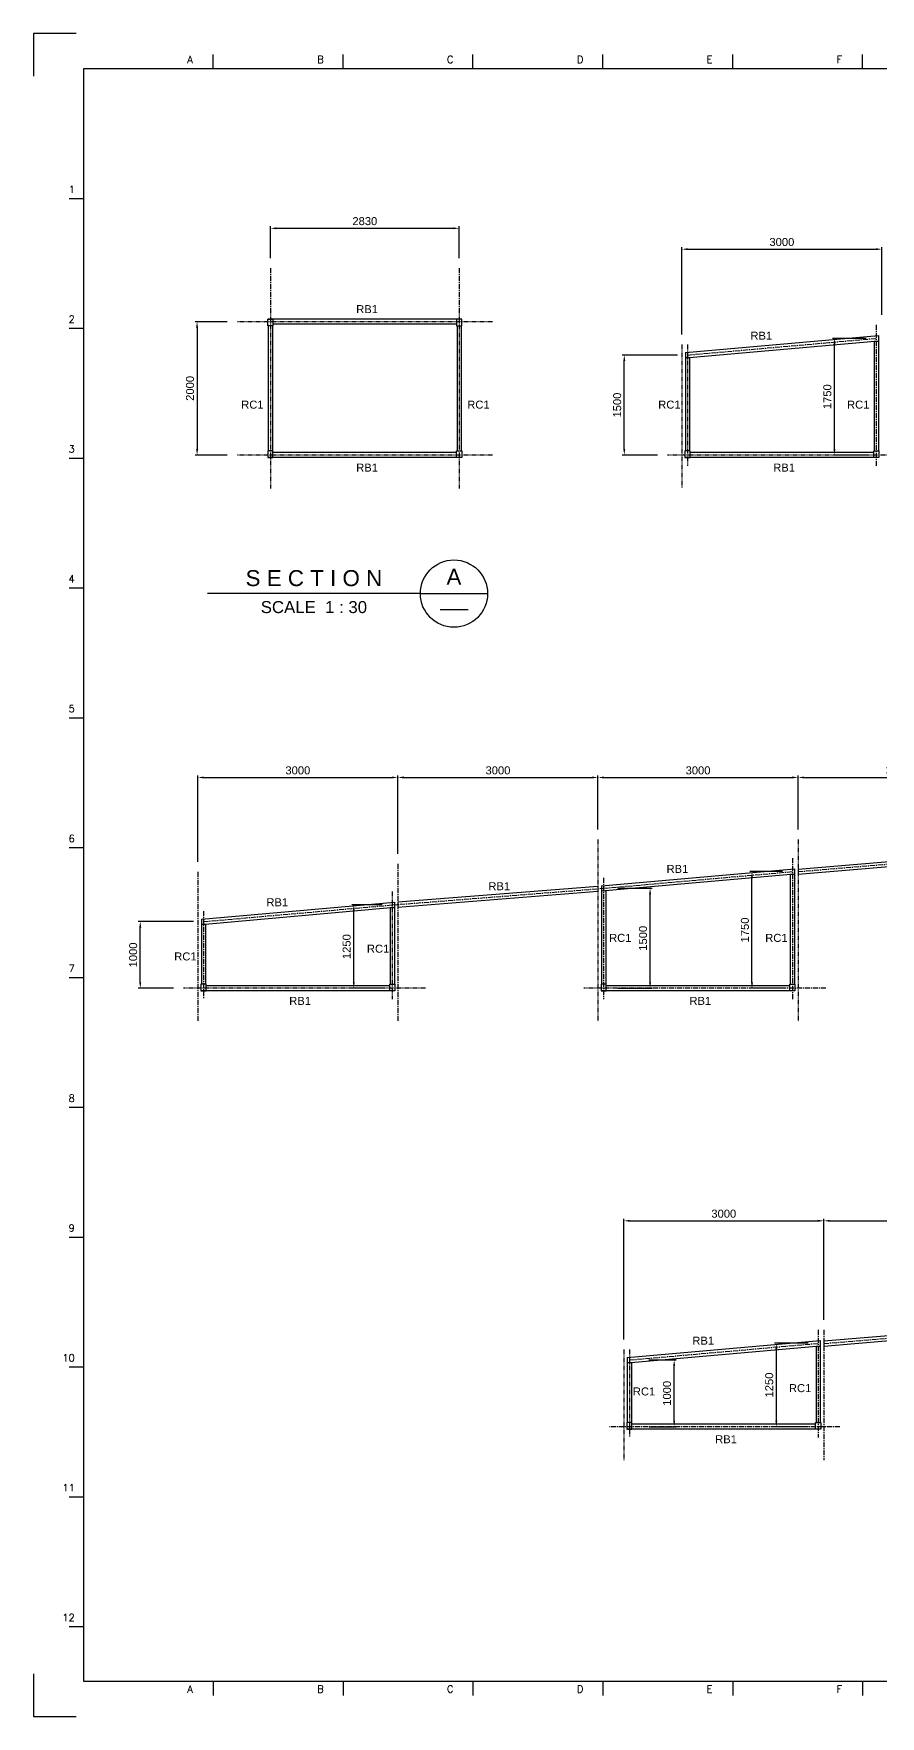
# Model space of a CAD drawing. Header units: millimetres. Extents: x 4133871 to 4440428, y -545651 to -495191.
# Drawn here: x 4297679 to 4310373, y -520421 to -495191 of the extents above; entities that cross this region are included whole.
import ezdxf
from ezdxf.enums import TextEntityAlignment as Align

# ---------------------------------------------------------------- set-up
doc = ezdxf.new("R2010")
doc.units = ezdxf.units.MM
doc.header["$LTSCALE"] = 60
doc.linetypes.add('CENTER', pattern=[2, 1.25, -0.25, 0.25, -0.25])
doc.layers.get('Defpoints').update_dxf_attribs({"color": 140})
for name, color, linetype in [('1', 7, 'Continuous'), ('C_CEN', 1, 'CENTER'), ('C_DIM', 7, 'Continuous'), ('C_GIRDER', 2, 'Continuous'), ('C_TEXT_01', 2, 'Continuous'), ('TAN-TIT', 30, 'Continuous'), ('TITLE', 7, 'Continuous')]:
    doc.layers.add(name, color=color, linetype=linetype)
doc.styles.add('Arial', font='arial.ttf')
doc.styles.add('COM', font='COMPLEX', dxfattribs={"height": 5})
doc.dimstyles.new('일반도면_0030', dxfattribs={"dimtxt": 120, "dimasz": 90, "dimexe": 30, "dimexo": 150, "dimgap": 45, "dimtad": 1, "dimdec": 0, "dimzin": 0, "dimdsep": 46, "dimtxsty": 'Arial', "dimcen": -150, "dimclrd": 7, "dimclre": 7, "dimclrt": 2, "dimadec": 8, "dimazin": 0, "dimtfac": 1, "dimtdec": 0, "dimtix": 1, "dimtmove": 2, "dimatfit": 3, "dimfxl": 1, "dimtolj": 1, "dimtzin": 0, "dimarcsym": 0})

# ---------------------------------------------------------------- blocks, each defined once
blk = doc.blocks.new('*D250')
at = {"layer": 'C_DIM', "color": 7, "lineweight": -2}
for p, q in [((4300579, -499510), (4300099, -499510)), ((4300129, -499600), (4300129, -501420)), ((4300579, -501510), (4300099, -501510))]:
    blk.add_line(p, q, dxfattribs=at)
at = {"layer": 'C_DIM', "color": 7}
for points in [[(4300114, -499600), (4300144, -499600), (4300129, -499510)], [(4300114, -501420), (4300144, -501420), (4300129, -501510)]]:
    blk.add_solid(points, dxfattribs=at)
at = {"layer": 'Defpoints', "color": 0}
for p in [(4300729, -499510), (4300129, -501510), (4300729, -501510)]:
    blk.add_point(p, dxfattribs=at)
at = {"layer": 'C_DIM', "color": 2, "insert": (4300023, -500510), "char_height": 120, "attachment_point": 5, "rotation": 90, "style": 'Arial'}
blk.add_mtext('\\A1;2000', dxfattribs=at)
blk = doc.blocks.new('*D251')
at = {"layer": 'C_DIM', "color": 7, "lineweight": -2}
for p, q in [((4301229, -498560), (4301229, -498080)), ((4301319, -498110), (4303969, -498110)), ((4304059, -498560), (4304059, -498080))]:
    blk.add_line(p, q, dxfattribs=at)
at = {"layer": 'C_DIM', "color": 7}
for points in [[(4301319, -498095), (4301319, -498125), (4301229, -498110)], [(4303969, -498095), (4303969, -498125), (4304059, -498110)]]:
    blk.add_solid(points, dxfattribs=at)
at = {"layer": 'Defpoints', "color": 0}
for p in [(4304059, -498110), (4301229, -498710), (4304059, -498710)]:
    blk.add_point(p, dxfattribs=at)
at = {"layer": 'C_DIM', "color": 2, "insert": (4302644, -498003), "char_height": 120, "attachment_point": 5, "style": 'Arial'}
blk.add_mtext('\\A1;2830', dxfattribs=at)
blk = doc.blocks.new('*D238')
at = {"layer": 'C_DIM', "color": 7, "lineweight": -2}
for p, q in [((4307332, -500010), (4306504, -500010)), ((4306534, -501420), (4306534, -500100)), ((4307034, -501510), (4306504, -501510))]:
    blk.add_line(p, q, dxfattribs=at)
at = {"layer": 'C_DIM', "color": 7}
for points in [[(4306519, -500100), (4306549, -500100), (4306534, -500010)], [(4306519, -501420), (4306549, -501420), (4306534, -501510)]]:
    blk.add_solid(points, dxfattribs=at)
at = {"layer": 'Defpoints', "color": 0}
for p in [(4306534, -500010), (4307482, -500010), (4307184, -501510)]:
    blk.add_point(p, dxfattribs=at)
at = {"layer": 'C_DIM', "color": 2, "insert": (4306428, -500760), "char_height": 120, "attachment_point": 5, "rotation": 90, "style": 'Arial'}
blk.add_mtext('\\A1;1500', dxfattribs=at)
blk = doc.blocks.new('*D240')
at = {"layer": 'C_DIM', "color": 7, "lineweight": -2}
for p, q in [((4310162, -499760), (4309655, -499760)), ((4309685, -501420), (4309685, -499850)), ((4310162, -501510), (4309655, -501510))]:
    blk.add_line(p, q, dxfattribs=at)
at = {"layer": 'C_DIM', "color": 7}
for points in [[(4309670, -499850), (4309700, -499850), (4309685, -499760)], [(4309670, -501420), (4309700, -501420), (4309685, -501510)]]:
    blk.add_solid(points, dxfattribs=at)
at = {"layer": 'Defpoints', "color": 0}
for p in [(4309685, -499760), (4310312, -499760), (4310312, -501510)]:
    blk.add_point(p, dxfattribs=at)
at = {"layer": 'C_DIM', "color": 2, "insert": (4309579, -500635), "char_height": 120, "attachment_point": 5, "rotation": 90, "style": 'Arial'}
blk.add_mtext('\\A1;1750', dxfattribs=at)
blk = doc.blocks.new('*D244')
at = {"layer": 'C_DIM', "color": 7, "lineweight": -2}
for p, q in [((4307397, -499703), (4307397, -498393)), ((4307487, -498423), (4310307, -498423)), ((4310397, -499407), (4310397, -498393))]:
    blk.add_line(p, q, dxfattribs=at)
at = {"layer": 'C_DIM', "color": 7}
for points in [[(4307487, -498408), (4307487, -498438), (4307397, -498423)], [(4310307, -498408), (4310307, -498438), (4310397, -498423)]]:
    blk.add_solid(points, dxfattribs=at)
at = {"layer": 'Defpoints', "color": 0}
for p in [(4310397, -498423), (4310397, -499557), (4307397, -499853)]:
    blk.add_point(p, dxfattribs=at)
at = {"layer": 'C_DIM', "color": 2, "insert": (4308897, -498316), "char_height": 120, "attachment_point": 5, "style": 'Arial'}
blk.add_mtext('\\A1;3000', dxfattribs=at)
blk = doc.blocks.new('*D218')
at = {"layer": 'C_DIM', "color": 7, "lineweight": -2}
for p, q in [((4306438, -508005), (4306951, -508005)), ((4306921, -509415), (4306921, -508095)), ((4306438, -509505), (4306951, -509505))]:
    blk.add_line(p, q, dxfattribs=at)
at = {"layer": 'C_DIM', "color": 7}
for points in [[(4306906, -508095), (4306936, -508095), (4306921, -508005)], [(4306906, -509415), (4306936, -509415), (4306921, -509505)]]:
    blk.add_solid(points, dxfattribs=at)
at = {"layer": 'Defpoints', "color": 0}
for p in [(4306288, -508005), (4306921, -508005), (4306288, -509505)]:
    blk.add_point(p, dxfattribs=at)
at = {"layer": 'C_DIM', "color": 2, "insert": (4306815, -508755), "char_height": 120, "attachment_point": 5, "rotation": 90, "style": 'Arial'}
blk.add_mtext('\\A1;1500', dxfattribs=at)
blk = doc.blocks.new('*D219')
at = {"layer": 'C_DIM', "color": 7, "lineweight": -2}
for p, q in [((4308905, -507755), (4308419, -507755)), ((4308449, -509415), (4308449, -507845)), ((4308905, -509505), (4308419, -509505))]:
    blk.add_line(p, q, dxfattribs=at)
at = {"layer": 'C_DIM', "color": 7}
for points in [[(4308434, -507845), (4308464, -507845), (4308449, -507755)], [(4308434, -509415), (4308464, -509415), (4308449, -509505)]]:
    blk.add_solid(points, dxfattribs=at)
at = {"layer": 'Defpoints', "color": 0}
for p in [(4308449, -507755), (4309055, -507755), (4309055, -509505)]:
    blk.add_point(p, dxfattribs=at)
at = {"layer": 'C_DIM', "color": 2, "insert": (4308343, -508630), "char_height": 120, "attachment_point": 5, "rotation": 90, "style": 'Arial'}
blk.add_mtext('\\A1;1750', dxfattribs=at)
blk = doc.blocks.new('*D220')
at = {"layer": 'C_DIM', "color": 7, "lineweight": -2}
for p, q in [((4300075, -508505), (4299247, -508505)), ((4299277, -509415), (4299277, -508595)), ((4299778, -509505), (4299247, -509505))]:
    blk.add_line(p, q, dxfattribs=at)
at = {"layer": 'C_DIM', "color": 7}
for points in [[(4299262, -508595), (4299292, -508595), (4299277, -508505)], [(4299262, -509415), (4299292, -509415), (4299277, -509505)]]:
    blk.add_solid(points, dxfattribs=at)
at = {"layer": 'Defpoints', "color": 0}
for p in [(4299277, -508505), (4300225, -508505), (4299928, -509505)]:
    blk.add_point(p, dxfattribs=at)
at = {"layer": 'C_DIM', "color": 2, "insert": (4299171, -509005), "char_height": 120, "attachment_point": 5, "rotation": 90, "style": 'Arial'}
blk.add_mtext('\\A1;1000', dxfattribs=at)
blk = doc.blocks.new('*D221')
at = {"layer": 'C_DIM', "color": 7, "lineweight": -2}
for p, q in [((4302905, -508255), (4302448, -508255)), ((4302478, -509415), (4302478, -508345)), ((4302905, -509505), (4302448, -509505))]:
    blk.add_line(p, q, dxfattribs=at)
at = {"layer": 'C_DIM', "color": 7}
for points in [[(4302463, -508345), (4302493, -508345), (4302478, -508255)], [(4302463, -509415), (4302493, -509415), (4302478, -509505)]]:
    blk.add_solid(points, dxfattribs=at)
at = {"layer": 'Defpoints', "color": 0}
for p in [(4302478, -508255), (4303055, -508255), (4303055, -509505)]:
    blk.add_point(p, dxfattribs=at)
at = {"layer": 'C_DIM', "color": 2, "insert": (4302372, -508880), "char_height": 120, "attachment_point": 5, "rotation": 90, "style": 'Arial'}
blk.add_mtext('\\A1;1250', dxfattribs=at)
blk = doc.blocks.new('*D222')
at = {"layer": 'C_DIM', "color": 7, "lineweight": -2}
for p, q in [((4300140, -507609), (4300140, -506314)), ((4300230, -506344), (4303050, -506344)), ((4303140, -507487), (4303140, -506314))]:
    blk.add_line(p, q, dxfattribs=at)
at = {"layer": 'C_DIM', "color": 7}
for points in [[(4300230, -506329), (4300230, -506359), (4300140, -506344)], [(4303050, -506329), (4303050, -506359), (4303140, -506344)]]:
    blk.add_solid(points, dxfattribs=at)
at = {"layer": 'Defpoints', "color": 0}
for p in [(4303140, -506344), (4300140, -507759), (4303140, -507637)]:
    blk.add_point(p, dxfattribs=at)
at = {"layer": 'C_DIM', "color": 2, "insert": (4301640, -506238), "char_height": 120, "attachment_point": 5, "style": 'Arial'}
blk.add_mtext('\\A1;3000', dxfattribs=at)
blk = doc.blocks.new('*D223')
at = {"layer": 'C_DIM', "color": 7, "lineweight": -2}
for p, q in [((4303140, -507487), (4303140, -506314)), ((4303230, -506344), (4306050, -506344)), ((4306140, -507123), (4306140, -506314))]:
    blk.add_line(p, q, dxfattribs=at)
at = {"layer": 'C_DIM', "color": 7}
for points in [[(4303230, -506329), (4303230, -506359), (4303140, -506344)], [(4306050, -506329), (4306050, -506359), (4306140, -506344)]]:
    blk.add_solid(points, dxfattribs=at)
at = {"layer": 'Defpoints', "color": 0}
for p in [(4306140, -506344), (4306140, -507273), (4303140, -507637)]:
    blk.add_point(p, dxfattribs=at)
at = {"layer": 'C_DIM', "color": 2, "insert": (4304640, -506238), "char_height": 120, "attachment_point": 5, "style": 'Arial'}
blk.add_mtext('\\A1;3000', dxfattribs=at)
blk = doc.blocks.new('*D224')
at = {"layer": 'C_DIM', "color": 7, "lineweight": -2}
for p, q in [((4306140, -507123), (4306140, -506314)), ((4306230, -506344), (4309050, -506344)), ((4309140, -507123), (4309140, -506314))]:
    blk.add_line(p, q, dxfattribs=at)
at = {"layer": 'C_DIM', "color": 7}
for points in [[(4306230, -506329), (4306230, -506359), (4306140, -506344)], [(4309050, -506329), (4309050, -506359), (4309140, -506344)]]:
    blk.add_solid(points, dxfattribs=at)
at = {"layer": 'Defpoints', "color": 0}
for p in [(4309140, -506344), (4306140, -507273), (4309140, -507273)]:
    blk.add_point(p, dxfattribs=at)
at = {"layer": 'C_DIM', "color": 2, "insert": (4307640, -506238), "char_height": 120, "attachment_point": 5, "style": 'Arial'}
blk.add_mtext('\\A1;3000', dxfattribs=at)
blk = doc.blocks.new('*D225')
at = {"layer": 'C_DIM', "color": 7, "lineweight": -2}
for p, q in [((4309140, -507123), (4309140, -506314)), ((4309230, -506344), (4312050, -506344)), ((4312140, -506929), (4312140, -506314))]:
    blk.add_line(p, q, dxfattribs=at)
at = {"layer": 'C_DIM', "color": 7}
for points in [[(4309230, -506329), (4309230, -506359), (4309140, -506344)], [(4312050, -506329), (4312050, -506359), (4312140, -506344)]]:
    blk.add_solid(points, dxfattribs=at)
at = {"layer": 'Defpoints', "color": 0}
for p in [(4312140, -506344), (4312140, -507079), (4309140, -507273)]:
    blk.add_point(p, dxfattribs=at)
at = {"layer": 'C_DIM', "color": 2, "insert": (4310640, -506238), "char_height": 120, "attachment_point": 5, "style": 'Arial'}
blk.add_mtext('\\A1;3000', dxfattribs=at)
blk = doc.blocks.new('*D234')
at = {"layer": 'C_DIM', "color": 7, "lineweight": -2}
for p, q in [((4306902, -515078), (4307312, -515078)), ((4307282, -515988), (4307282, -515168)), ((4306902, -516078), (4307312, -516078))]:
    blk.add_line(p, q, dxfattribs=at)
at = {"layer": 'C_DIM', "color": 7}
for points in [[(4307267, -515168), (4307297, -515168), (4307282, -515078)], [(4307267, -515988), (4307297, -515988), (4307282, -516078)]]:
    blk.add_solid(points, dxfattribs=at)
at = {"layer": 'Defpoints', "color": 0}
for p in [(4306752, -515078), (4307282, -515078), (4306752, -516078)]:
    blk.add_point(p, dxfattribs=at)
at = {"layer": 'C_DIM', "color": 2, "insert": (4307175, -515578), "char_height": 120, "attachment_point": 5, "rotation": 90, "style": 'Arial'}
blk.add_mtext('\\A1;1000', dxfattribs=at)
blk = doc.blocks.new('*D235')
at = {"layer": 'C_DIM', "color": 7, "lineweight": -2}
for p, q in [((4309291, -514828), (4308784, -514828)), ((4308814, -515988), (4308814, -514918)), ((4309291, -516078), (4308784, -516078))]:
    blk.add_line(p, q, dxfattribs=at)
at = {"layer": 'C_DIM', "color": 7}
for points in [[(4308799, -514918), (4308829, -514918), (4308814, -514828)], [(4308799, -515988), (4308829, -515988), (4308814, -516078)]]:
    blk.add_solid(points, dxfattribs=at)
at = {"layer": 'Defpoints', "color": 0}
for p in [(4308814, -514828), (4309441, -514828), (4309441, -516078)]:
    blk.add_point(p, dxfattribs=at)
at = {"layer": 'C_DIM', "color": 2, "insert": (4308708, -515453), "char_height": 120, "attachment_point": 5, "rotation": 90, "style": 'Arial'}
blk.add_mtext('\\A1;1250', dxfattribs=at)
blk = doc.blocks.new('*D236')
at = {"layer": 'C_DIM', "color": 7, "lineweight": -2}
for p, q in [((4306526, -514771), (4306526, -512961)), ((4306616, -512991), (4309436, -512991)), ((4309526, -514476), (4309526, -512961))]:
    blk.add_line(p, q, dxfattribs=at)
at = {"layer": 'C_DIM', "color": 7}
for points in [[(4306616, -512976), (4306616, -513006), (4306526, -512991)], [(4309436, -512976), (4309436, -513006), (4309526, -512991)]]:
    blk.add_solid(points, dxfattribs=at)
at = {"layer": 'Defpoints', "color": 0}
for p in [(4309526, -512991), (4309526, -514626), (4306526, -514921)]:
    blk.add_point(p, dxfattribs=at)
at = {"layer": 'C_DIM', "color": 2, "insert": (4308026, -512885), "char_height": 120, "attachment_point": 5, "style": 'Arial'}
blk.add_mtext('\\A1;3000', dxfattribs=at)
blk = doc.blocks.new('*D237')
at = {"layer": 'C_DIM', "color": 7, "lineweight": -2}
for p, q in [((4309526, -514476), (4309526, -512961)), ((4309616, -512991), (4312436, -512991)), ((4312526, -513914), (4312526, -512961))]:
    blk.add_line(p, q, dxfattribs=at)
at = {"layer": 'C_DIM', "color": 7}
for points in [[(4309616, -512976), (4309616, -513006), (4309526, -512991)], [(4312436, -512976), (4312436, -513006), (4312526, -512991)]]:
    blk.add_solid(points, dxfattribs=at)
at = {"layer": 'Defpoints', "color": 0}
for p in [(4312526, -512991), (4312526, -514064), (4309526, -514626)]:
    blk.add_point(p, dxfattribs=at)
at = {"layer": 'C_DIM', "color": 2, "insert": (4311026, -512885), "char_height": 120, "attachment_point": 5, "style": 'Arial'}
blk.add_mtext('\\A1;3000', dxfattribs=at)
blk = doc.blocks.new('BORDER')
at = {"layer": 'TAN-TIT', "linetype": 'Continuous'}
for p, q in [((4241, 168200), (0, 168200)), ((0, 168200), (0, 163959)), ((0, 4241), (0, 0)), ((0, 0), (4241, 0))]:
    blk.add_line(p, q, dxfattribs=at)
at = {"layer": 'TAN-TIT'}
for p, q in [((17955, 164680), (17955, 166122)), ((30934, 164680), (30934, 166122)), ((43912, 164680), (43912, 166122)), ((56891, 164680), (56891, 166122)), ((69870, 164680), (69870, 166122)), ((82848, 164680), (82848, 166122)), ((4977, 164680), (4977, 3520)), ((232823, 164680), (4977, 164680)), ((4977, 151701), (3534, 151701)), ((4977, 138723), (3534, 138723)), ((4977, 125744), (3534, 125744)), ((4977, 112766), (3534, 112766)), ((4977, 99787), (3534, 99787)), ((4977, 86808), (3534, 86808)), ((4977, 73830), (3534, 73830)), ((4977, 60851), (3534, 60851)), ((4977, 47872), (3534, 47872)), ((4977, 34894), (3534, 34894)), ((4977, 21915), (3534, 21915)), ((4977, 8937), (3534, 8937)), ((4977, 3520), (232823, 3520)), ((17955, 3520), (17955, 2078)), ((30934, 3520), (30934, 2078)), ((43912, 3520), (43912, 2078)), ((56891, 3520), (56891, 2078)), ((69870, 3520), (69870, 2078)), ((82848, 3520), (82848, 2078))]:
    blk.add_line(p, q, dxfattribs=at)
at = {"layer": 'TAN-TIT', "style": 'COM'}
for s, p in [('A', (15359, 165257)), ('B', (28338, 165257)), ('C', (41317, 165257)), ('D', (54295, 165257)), ('E', (67274, 165257)), ('F', (80253, 165257)), ('A', (15359, 2366)), ('B', (28338, 2366)), ('C', (41317, 2366)), ('D', (54295, 2366)), ('E', (67274, 2366)), ('F', (80253, 2366))]:
    blk.add_text(s, height=721, dxfattribs=at).set_placement(p)
for s, p in [('1', (4111, 152278)), ('1', (4111, 152278)), ('2', (4111, 139300)), ('3', (4111, 126321)), ('4', (4111, 113342)), ('5', (4111, 100364)), ('6', (4111, 87385)), ('7', (4111, 74406)), ('8', (4111, 61428)), ('9', (4111, 48449)), ('10', (4111, 35471)), ('11', (4111, 22492)), ('12', (4111, 9513))]:
    blk.add_text(s, height=721, dxfattribs=at).set_placement(p, align=Align.RIGHT)

msp = doc.modelspace()

# ---------------------------------------------------------------- linework, layer by layer
at = {"layer": 'C_CEN'}
for p, q in [((4301229.1, -498709.7), (4301229.1, -502009.7)), ((4304059.1, -498709.7), (4304059.1, -502009.7)), ((4304559.1, -499509.7), (4300729.1, -499509.7)), ((4304559.1, -499509.7), (4300729.1, -499509.7)), ((4307481.8, -500009.7), (4310311.8, -499759.7)), ((4310311.8, -499557.3), (4310311.8, -501671.1)), ((4307396.8, -499852.7), (4307396.8, -502009.7)), ((4307481.8, -499852.7), (4307481.8, -501671.1)), ((4304559.1, -501509.7), (4300729.1, -501509.7)), ((4310811.8, -501509.7), (4307184.5, -501509.7)), ((4306140, -507272.6), (4306140, -510005)), ((4309140, -507272.6), (4309140, -510005)), ((4309055, -507552.6), (4309055, -509666.3)), ((4309140, -507755), (4312140, -507505)), ((4300140, -507758.8), (4300140, -510005)), ((4303140, -507637.3), (4303140, -510005)), ((4306225, -508005), (4309055, -507755)), ((4306225, -507847.9), (4306225, -509666.3)), ((4303055, -508255), (4306225, -508005)), ((4303055, -508052.6), (4303055, -509666.3)), ((4300225, -508505), (4303055, -508255)), ((4300225, -508347.9), (4300225, -509666.3)), ((4303555, -509505), (4299927.7, -509505)), ((4309555, -509505), (4305927.7, -509505)), ((4309440.9, -514625.6), (4309440.9, -516239.4)), ((4309525.9, -514830.8), (4312525.9, -514580.8)), ((4309525.9, -514625.6), (4309525.9, -516578)), ((4306525.9, -514921), (4306525.9, -516578)), ((4306610.9, -515078), (4309440.9, -514828)), ((4306610.9, -514921), (4306610.9, -516239.4)), ((4309768.4, -516078), (4306313.6, -516078))]:
    msp.add_line(p, q, dxfattribs=at)
at = {"layer": 'C_GIRDER'}
for p, q in [((4304021, -499471.6), (4301191, -499471.6)), ((4304021, -499547.8), (4301267.2, -499547.8)), ((4301197.3, -499573.2), (4301197.3, -501446.2)), ((4301260.8, -499573.2), (4301260.8, -501446.2)), ((4304027.3, -499573.2), (4304027.3, -501446.2)), ((4304090.8, -499573.2), (4304090.8, -501446.2)), ((4307450.1, -499974.3), (4310343.6, -499718.6)), ((4307450.1, -500050.8), (4310343.6, -499795.1)), ((4310280.1, -499800.8), (4310280.1, -501446.2)), ((4310280.1, -499800.8), (4310343.6, -499800.8)), ((4310343.6, -499718.6), (4310343.6, -501446.2)), ((4307450.1, -499974.3), (4307450.1, -501446.2)), ((4307513.6, -500050.8), (4307450.1, -500050.8)), ((4307513.6, -500045.1), (4307513.6, -501446.2)), ((4304021, -501547.8), (4301191, -501547.8)), ((4304021, -501471.6), (4301267.2, -501471.6)), ((4310273.7, -501547.8), (4307443.7, -501547.8)), ((4310273.7, -501471.6), (4307519.9, -501471.6)), ((4309140, -507716.7), (4312140, -507466.7)), ((4309140, -507793.2), (4312140, -507543.2)), ((4306193.3, -507969.5), (4309086.8, -507713.9)), ((4306193.3, -508046), (4309086.8, -507790.4)), ((4309023.3, -507796), (4309023.3, -509441.5)), ((4309023.3, -507796), (4309086.8, -507796)), ((4309086.8, -507713.9), (4309086.8, -509441.5)), ((4309140, -507716.7), (4309140, -507793.2)), ((4303140, -508210), (4306140, -507973.4)), ((4303140, -508286.5), (4306140, -508049.9)), ((4306140, -507973.4), (4306140, -508049.9)), ((4306193.3, -507969.5), (4306193.3, -509441.5)), ((4306256.8, -508040.4), (4306256.8, -509441.5)), ((4300193.3, -508469.5), (4303086.8, -508213.9)), ((4300193.3, -508546), (4303086.8, -508290.4)), ((4303023.3, -508296), (4303023.3, -509441.5)), ((4303023.3, -508296), (4303086.8, -508296)), ((4303086.8, -508213.9), (4303086.8, -509441.5)), ((4303140, -508210), (4303140, -508286.5)), ((4300193.3, -508469.5), (4300193.3, -509441.5)), ((4300256.8, -508546), (4300193.3, -508546)), ((4300256.8, -508540.4), (4300256.8, -509441.5)), ((4303016.9, -509543.1), (4300186.9, -509543.1)), ((4303016.9, -509466.9), (4300263.1, -509466.9)), ((4309016.9, -509543.1), (4306186.9, -509543.1)), ((4309016.9, -509466.9), (4306263.1, -509466.9)), ((4309525.9, -514792.5), (4312525.9, -514542.5)), ((4309525.9, -514869), (4312525.9, -514619)), ((4306579.1, -515042.5), (4309472.6, -514786.9)), ((4306579.1, -515119), (4309472.6, -514863.4)), ((4309409.1, -514869), (4309409.1, -516014.5)), ((4309409.1, -514869), (4309472.6, -514869)), ((4309472.6, -514786.9), (4309472.6, -516014.5)), ((4309525.9, -514792.5), (4309525.9, -514869)), ((4306579.1, -515042.5), (4306579.1, -516014.5)), ((4306642.6, -515119), (4306579.1, -515119)), ((4306642.6, -515113.4), (4306642.6, -516014.5)), ((4309402.8, -516116.1), (4306572.8, -516116.1)), ((4309402.8, -516039.9), (4306649, -516039.9))]:
    msp.add_line(p, q, dxfattribs=at)
for points in [[(4301191, -499471.6), (4301267.2, -499471.6), (4301267.2, -499573.2), (4301191, -499573.2)], [(4304097.2, -499471.6), (4304021, -499471.6), (4304021, -499573.2), (4304097.2, -499573.2)], [(4301191, -501547.8), (4301267.2, -501547.8), (4301267.2, -501446.2), (4301191, -501446.2)], [(4304097.2, -501547.8), (4304021, -501547.8), (4304021, -501446.2), (4304097.2, -501446.2)], [(4307443.7, -501547.8), (4307519.9, -501547.8), (4307519.9, -501446.2), (4307443.7, -501446.2)], [(4310349.9, -501547.8), (4310273.7, -501547.8), (4310273.7, -501446.2), (4310349.9, -501446.2)], [(4300186.9, -509543.1), (4300263.1, -509543.1), (4300263.1, -509441.5), (4300186.9, -509441.5)], [(4303093.1, -509543.1), (4303016.9, -509543.1), (4303016.9, -509441.5), (4303093.1, -509441.5)], [(4306186.9, -509543.1), (4306263.1, -509543.1), (4306263.1, -509441.5), (4306186.9, -509441.5)], [(4309093.1, -509543.1), (4309016.9, -509543.1), (4309016.9, -509441.5), (4309093.1, -509441.5)], [(4306572.8, -516116.1), (4306649, -516116.1), (4306649, -516014.5), (4306572.8, -516014.5)], [(4309479, -516116.1), (4309402.8, -516116.1), (4309402.8, -516014.5), (4309479, -516014.5)]]:
    msp.add_lwpolyline(points, close=True, dxfattribs=at)
at = {"layer": 'TITLE', "color": 1, "linetype": 'Continuous'}
msp.add_line((4303476.5, -503586.8), (4300284.5, -503586.8), dxfattribs=at)
msp.add_lwpolyline([(4303476.5, -503586.8), (4304484.5, -503586.8)], dxfattribs=at)
at = {"layer": 'TITLE', "color": 2, "linetype": 'Continuous'}
msp.add_lwpolyline([(4303774, -503826.3), (4304192.9, -503826.3)], dxfattribs=at)
at = {"layer": 'TITLE', "color": 1, "linetype": 'Continuous'}
msp.add_circle((4303980.5, -503586.8), 504, dxfattribs=at)

# ---------------------------------------------------------------- block references
at = {"layer": '1', "xscale": 0.15, "yscale": 0.15, "zscale": 0.15}
msp.add_blockref('BORDER', (4297678.9, -520421.2), dxfattribs=at)

# ---------------------------------------------------------------- texts
at = {"layer": 'C_TEXT_01', "style": 'Arial'}
for s, p in [('RB1', (4302515, -499381.9)), ('RB1', (4308425.2, -499779.7)), ('RC1', (4300790.5, -500813.7)), ('RC1', (4304179.9, -500813.7)), ('RC1', (4307043.2, -500813.7)), ('RC1', (4309873.9, -500813.7)), ('RB1', (4302515, -501758)), ('RB1', (4308767.7, -501758)), ('RB1', (4307168.4, -507775)), ('RB1', (4304496.6, -508034.8)), ('RB1', (4301168.4, -508275)), ('RC1', (4302675.4, -508971)), ('RC1', (4306306.5, -508809)), ('RC1', (4308647.3, -508809)), ('RC1', (4299786.4, -509087)), ('RB1', (4301510.9, -509753.3)), ('RB1', (4307510.9, -509753.3)), ('RB1', (4307554.3, -514848)), ('RC1', (4309003, -515560.1)), ('RC1', (4306663, -515609.7)), ('RB1', (4307896.8, -516326.3))]:
    msp.add_text(s, height=120, dxfattribs=at).set_placement(p)
at = {"layer": 'TITLE', "color": 3, "ltscale": 10, "style": 'Arial'}
msp.add_text('S E C T I O N', height=240, dxfattribs=at).set_placement((4301880.5, -503474.8), align=Align.CENTER)
at = {"layer": 'TITLE', "color": 2, "ltscale": 10, "style": 'Arial'}
msp.add_text('A', height=240, dxfattribs=at).set_placement((4303980.4, -503334.8), align=Align.MIDDLE)
at = {"layer": 'TITLE', "color": 2, "linetype": 'Continuous', "style": 'Arial'}
msp.add_text('SCALE  1 : 30', height=180, dxfattribs=at).set_placement((4301880.6, -503698.8), align=Align.TOP_CENTER)

# ---------------------------------------------------------------- dimensions: what is measured, and where the dimension line sits
at = {"layer": 'C_DIM'}
for base, p1, p2, picture, middle in [((4304059.1, -498109.7), (4301229.1, -498709.7), (4304059.1, -498709.7), '*D251', (4302644.1, -498003.4)), ((4310396.8, -498422.8), (4307396.8, -499852.7), (4310396.8, -499557.3), '*D244', (4308896.8, -498316.5)), ((4303140, -506343.9), (4300140, -507758.8), (4303140, -507637.3), '*D222', (4301640, -506237.6)), ((4306140, -506343.9), (4303140, -507637.3), (4306140, -507272.6), '*D223', (4304640, -506237.6)), ((4309140, -506343.9), (4306140, -507272.6), (4309140, -507272.6), '*D224', (4307640, -506237.6)), ((4312140, -506343.9), (4309140, -507272.6), (4312140, -507079), '*D225', (4310640, -506237.6)), ((4309525.9, -512991.1), (4306525.9, -514921), (4309525.9, -514625.6), '*D236', (4308025.9, -512884.8)), ((4312525.9, -512991.1), (4309525.9, -514625.6), (4312525.9, -514063.7), '*D237', (4311025.9, -512884.8))]:
    dim = msp.add_linear_dim(base=base, p1=p1, p2=p2, dimstyle='일반도면_0030', dxfattribs=at)
    dim.commit()
    dim.dimension.update_dxf_attribs({"geometry": picture, "text_midpoint": middle})
dim = msp.add_aligned_dim(p1=(4300729.1, -499509.7), p2=(4300729.1, -501509.7), distance=-600, dimstyle='일반도면_0030', dxfattribs=at)
dim.commit()
dim.dimension.update_dxf_attribs({"geometry": '*D250', "text_midpoint": (4300022.8, -500509.7)})
for base, p1, p2, picture, middle in [((4309685.3, -499759.7), (4310311.8, -501509.7), (4310311.8, -499759.7), '*D240', (4309579, -500634.7)), ((4306534.1, -500009.7), (4307184.5, -501509.7), (4307481.8, -500009.7), '*D238', (4306427.8, -500759.7)), ((4308449.5, -507755), (4309055, -509505), (4309055, -507755), '*D219', (4308343.2, -508630)), ((4306921.2, -508005), (4306288.4, -509505), (4306288.4, -508005), '*D218', (4306814.9, -508755)), ((4302478, -508255), (4303055, -509505), (4303055, -508255), '*D221', (4302371.7, -508880)), ((4299277.3, -508505), (4299927.7, -509505), (4300225, -508505), '*D220', (4299171, -509005)), ((4308814.3, -514828), (4309440.9, -516078), (4309440.9, -514828), '*D235', (4308708.1, -515453)), ((4307281.7, -515078), (4306752.2, -516078), (4306752.2, -515078), '*D234', (4307175.5, -515578))]:
    dim = msp.add_linear_dim(base=base, p1=p1, p2=p2, angle=90, dimstyle='일반도면_0030', dxfattribs=at)
    dim.commit()
    dim.dimension.update_dxf_attribs({"geometry": picture, "text_midpoint": middle})

doc.saveas('drawing.dxf')
